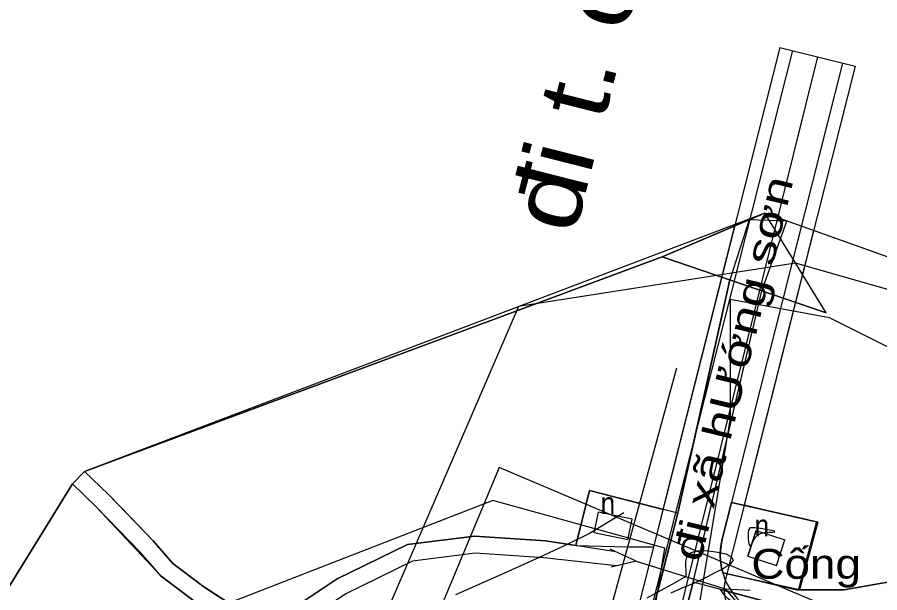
# Model space of a CAD drawing. Header units: metres. Extents: x 532950 to 537618, y 1849954 to 1853119.
# Drawn here: x 534318.6 to 534518.9, y 1852235.9 to 1852369.6 of the extents above; entities that cross this region are included whole.
import ezdxf

# ---------------------------------------------------------------- set-up
doc = ezdxf.new("R2010")
doc.units = ezdxf.units.M
doc.header["$LTSCALE"] = 3.1
for name, color, linetype, lineweight in [('11', 7, 'Continuous', 13), ('16', 7, 'Continuous', 13), ('4', 7, 'Continuous', 13), ('46', 7, 'Continuous', 13), ('48', 7, 'Continuous', 13), ('5', 7, 'Continuous', 13), ('50', 7, 'Continuous', 13), ('52', 7, 'Continuous', 13), ('53', 7, 'Continuous', 13), ('55', 7, 'Continuous', 13), ('58', 7, 'Continuous', 13), ('60', 7, 'Continuous', 13)]:
    doc.layers.add(name, color=color, linetype=linetype, lineweight=lineweight)

msp = doc.modelspace()

# ---------------------------------------------------------------- linework, layer by layer
at = {"layer": '11'}
msp.add_lwpolyline([(534504.42, 1852360.39), (534437.14, 1852089.4)], dxfattribs=at)
at = {"layer": '4'}
msp.add_lwpolyline([(534483.05, 1852239.07), (534482.88, 1852238.2), (534482.77, 1852237.32), (534482.75, 1852236.43), (534499.59, 1852231.92), (534512.09, 1852231.92), (534534.24, 1852234.29), (534533.02, 1852240.49), (534510.59, 1852236.55), (534500.25, 1852236.55), (534483.36, 1852240.3)], close=True, dxfattribs=at)
at = {"layer": '46'}
for points in [[(534468.58, 1852255.27), (534485.21, 1852321.12), (534468.36, 1852313.95), (534334.23, 1852264.06), (534339.82, 1852258.73), (534350.16, 1852247.96), (534354.77, 1852242.68), (534361.92, 1852237.31), (534367.76, 1852233.47), (534373.76, 1852229.71), (534378.36, 1852225.47), (534380.12, 1852230.59), (534392.91, 1852239.11), (534409.22, 1852247.12), (534424.82, 1852249.07), (534441.28, 1852247.98), (534448.33, 1852246.87), (534451.48, 1852259.68)], [(534503.51, 1852320.03), (534487.42, 1852256.34), (534504.47, 1852252.29), (534500.25, 1852236.55), (534510.59, 1852236.55), (534533.02, 1852240.49), (534551.04, 1852250.5), (534564.66, 1852262.91), (534583.49, 1852278.53), (534590.7, 1852288.94)]]:
    msp.add_lwpolyline(points, close=True, dxfattribs=at)
for points in [[(534843.9, 1852076.53), (534677.13, 1852156.33), (534676.46, 1852156.63), (534486.74, 1852232.56), (534485.91, 1852232.94), (534485.11, 1852233.39), (534484.35, 1852233.92), (534483.65, 1852234.52), (534483.01, 1852235.17), (534482.43, 1852235.89), (534481.92, 1852236.65), (534499.59, 1852231.92), (534512.09, 1852231.92), (534534.24, 1852234.29), (534535.46, 1852228.09), (534559.86, 1852232.88), (534578.29, 1852231.68), (534587.9, 1852241.29), (534595.51, 1852252.1), (534604.32, 1852265.72), (534610.33, 1852284.53), (534737.23, 1852248.01), (534741.15, 1852246.88), (535274.87, 1852093.21)], [(534130.25, 1851934.92), (534331.47, 1852261.17), (534336.99, 1852255.89), (534352.04, 1852239.73), (534359.62, 1852234.04)]]:
    msp.add_lwpolyline(points, dxfattribs=at)
at = {"layer": '48'}
msp.add_lwpolyline([(536135.62, 1851789.72), (535515.37, 1851926.72), (535258.5, 1851965.9), (535022.43, 1852017.88), (534680.95, 1852158.73), (534430.5, 1852265), (534355.97, 1852086.4), (534346.16, 1851984.65), (534462.32, 1851750.84), (534498.61, 1851623.52), (534531.7, 1851526.54), (534597.02, 1851432.26), (534785.89, 1851296.54), (534919.77, 1851224.01), (534977.2, 1851164.91), (535024.78, 1851103.67), (535103, 1851049.67), (535187.68, 1851009.38), (535275.9, 1851002), (535384.77, 1851022.15), (535615.71, 1851282.83), (535719.74, 1851373.89), (535864.1, 1851423.04), (536000.85, 1851463.59)], dxfattribs=at)
at = {"layer": '5'}
msp.add_lwpolyline([(534443.25, 1852146.86), (534463.79, 1852221.88), (534466.71, 1852232.55), (534468.99, 1852246.25), (534429.04, 1852257.3), (534365.39, 1852232.55), (534372.55, 1852228.11), (534377.82, 1852223.26), (534385.43, 1852212.62), (534390.49, 1852199.87), (534397.65, 1852185.67), (534401.25, 1852171.92), (534400.65, 1852167.83)], close=True, dxfattribs=at)
at = {"layer": '50'}
for points in [[(534448.33, 1852246.87), (534460.41, 1852246.54), (534466.39, 1852246.59), (534468.56, 1852255.2), (534451.48, 1852259.68)], [(534500.18, 1852253.3), (534484.46, 1852256.89), (534482.3, 1852248.35), (534482.04, 1852247.05), (534481.89, 1852245.74), (534481.85, 1852244.42), (534481.93, 1852243.1), (534482.13, 1852241.79), (534482.44, 1852240.5), (534500.25, 1852236.55), (534504.47, 1852252.29)]]:
    msp.add_lwpolyline(points, close=True, dxfattribs=at)
at = {"layer": '52'}
for p, q in [((534495.69, 1852362.59), (534513.14, 1852358.19)), ((534498.6, 1852361.86), (534428.98, 1852086.23)), ((534513.14, 1852358.19), (534483.05, 1852239.07))]:
    msp.add_line(p, q, dxfattribs=at)
msp.add_arc((534492.75, 1852236.62), 10, 165.8236, 248.187, dxfattribs=at)
at = {"layer": '53'}
for p, q in [((534495.69, 1852362.59), (534426.06, 1852086.94)), ((534510.23, 1852358.92), (534482.3, 1852248.35))]:
    msp.add_line(p, q, dxfattribs=at)
for points in [[(534468.56, 1852255.2), (534451.48, 1852259.68), (534448.33, 1852246.87), (534460.41, 1852246.54), (534466.39, 1852246.59)], [(534484.46, 1852256.89), (534504.21, 1852252.38), (534499.9, 1852236.41), (534482.44, 1852240.5), (534482.37, 1852240.77), (534482.3, 1852241.03), (534482.23, 1852241.3), (534482.17, 1852241.57), (534482.12, 1852241.83), (534482.07, 1852242.1), (534482.03, 1852242.37), (534481.99, 1852242.64), (534481.95, 1852242.92), (534481.92, 1852243.19), (534481.9, 1852243.46), (534481.88, 1852243.73), (534481.86, 1852244.01), (534481.85, 1852244.28), (534481.85, 1852244.55), (534481.85, 1852244.83), (534481.85, 1852245.1), (534481.86, 1852245.38), (534481.88, 1852245.65), (534481.9, 1852245.92), (534481.92, 1852246.19), (534481.95, 1852246.47), (534481.99, 1852246.74), (534482.03, 1852247.01), (534482.08, 1852247.28), (534482.13, 1852247.55), (534482.18, 1852247.82), (534482.24, 1852248.08), (534482.3, 1852248.35)]]:
    msp.add_lwpolyline(points, close=True, dxfattribs=at)
msp.add_arc((534496.85, 1852244.68), 15, 165.8236, 248.187, dxfattribs=at)
at = {"layer": '55'}
for p, q in [((534471.92, 1852254.07), (534484.07, 1852308.57)), ((534452.55, 1852249.84), (534453.55, 1852254.65)), ((534461.38, 1852253.02), (534453.55, 1852254.65)), ((534454.19, 1852185.33), (534471.92, 1852254.07)), ((534460.39, 1852248.22), (534461.38, 1852253.02)), ((534460.39, 1852248.22), (534461.38, 1852253.02)), ((534460.39, 1852248.22), (534452.55, 1852249.84)), ((534490.17, 1852250.36), (534488.23, 1852244.42)), ((534488.23, 1852244.42), (534490.17, 1852250.36)), ((534490.17, 1852250.36), (534496.82, 1852248.2)), ((534494.89, 1852242.25), (534496.82, 1852248.2)), ((534462.29, 1852243.24), (534456.32, 1852246.01)), ((534488.23, 1852244.42), (534494.89, 1852242.25)), ((534462.29, 1852243.24), (534456.49, 1852241.82)), ((534462.29, 1852243.24), (534482.96, 1852236.78)), ((534482.96, 1852236.78), (534488.81, 1852236.47))]:
    msp.add_line(p, q, dxfattribs=at)
for points in [[(534448.33, 1852246.87), (534441.28, 1852247.98), (534433.05, 1852248.53), (534424.82, 1852249.07), (534409.22, 1852247.12), (534392.91, 1852239.11), (534380.12, 1852230.59), (534378.36, 1852225.47), (534373.76, 1852229.71), (534367.76, 1852233.47), (534361.92, 1852237.31), (534354.77, 1852242.68), (534352.47, 1852245.32), (534350.16, 1852247.96), (534344.99, 1852253.34), (534339.82, 1852258.73), (534334.23, 1852264.06), (534468.36, 1852313.95), (534480.27, 1852319.01), (534488.54, 1852322.53), (534484.07, 1852308.57), (534478, 1852281.32), (534472, 1852254.38), (534451.48, 1852259.68)], [(534468.36, 1852313.95), (534506.44, 1852300.91), (534492.17, 1852324.08)], [(534468.36, 1852313.95), (534506.44, 1852300.91), (534468.36, 1852313.95), (534492.17, 1852324.08)], [(534435.03, 1852302.36), (534325.72, 1852049.19), (534353.84, 1851932.14), (534451.76, 1851760.49), (534494.46, 1851609.32), (534521.83, 1851454.43), (534874.06, 1851297.73), (534980.01, 1851227.29), (535025.25, 1851130.42), (535137.96, 1851046.53), (535351.9, 1851022.3), (535580.64, 1851242.44), (535635.18, 1851288.02), (535713.41, 1851370.26), (536002.4, 1851411.83), (536158.14, 1851571.22), (536125.75, 1851798.92), (536134.25, 1851845.92), (534499.31, 1852312.5)], [(534443.25, 1852146.86), (534463.79, 1852221.88), (534466.71, 1852232.55), (534468.99, 1852246.25), (534429.04, 1852257.3), (534365.39, 1852232.55), (534372.55, 1852228.11), (534377.82, 1852223.26), (534385.43, 1852212.62), (534390.49, 1852199.87), (534397.65, 1852185.67), (534401.25, 1852171.92), (534400.65, 1852167.83)], [(534443.25, 1852146.86), (534463.79, 1852221.88), (534466.71, 1852232.55), (534468.99, 1852246.25), (534429.04, 1852257.3), (534365.39, 1852232.55), (534372.55, 1852228.11), (534377.82, 1852223.26), (534385.43, 1852212.62), (534390.49, 1852199.87), (534397.65, 1852185.67), (534401.25, 1852171.92), (534400.65, 1852167.83)], [(534491.68, 1852250.75), (534490.7, 1852250.89), (534489.9, 1852250.97), (534489.3, 1852251), (534488.89, 1852250.96), (534488.62, 1852250.79), (534488.43, 1852250.43), (534488.32, 1852249.87), (534488.3, 1852249.11), (534488.35, 1852248.16), (534488.48, 1852247.31), (534488.65, 1852246.84), (534488.87, 1852246.77), (534489.14, 1852247.09), (534489.46, 1852247.8), (534489.89, 1852248.61), (534490.48, 1852249.24), (534491.22, 1852249.68), (534492.12, 1852249.93), (534493.18, 1852250), (534494.08, 1852250), (534494.5, 1852250.06), (534494.43, 1852250.17), (534493.88, 1852250.33), (534492.85, 1852250.54)]]:
    msp.add_lwpolyline(points, close=True, dxfattribs=at)
for points in [[(534455.82, 1852161.49), (534475.53, 1852238.36), (534480.21, 1852258.05), (534491.52, 1852306.02), (534497.3, 1852322.24), (534488.54, 1852322.53), (534484.07, 1852308.57), (534472, 1852254.38), (534468.41, 1852240.46), (534463.37, 1852220.92)], [(534522.35, 1852313.31), (534528.41, 1852289.71), (534527.82, 1852289.46), (534507.2, 1852299.78), (534484.17, 1852304), (534484.13, 1852304.01), (534484.17, 1852303.9), (534484.17, 1852276.47), (534476.49, 1852230.4), (534474.96, 1852224.81), (534452.52, 1852142.86), (534436.04, 1852064.58), (534435.63, 1852051.62), (534457.52, 1852069.79), (534487.97, 1852032.35), (534544.34, 1851981.3), (534563.6, 1852000.42), (534567.19, 1852003.98), (534661.54, 1852133.56), (534714.79, 1852214.08), (534737.23, 1852248.01)], [(534475.71, 1852239.05), (534481.6, 1852263.86), (534491.52, 1852306.02)], [(534436.64, 1852157.45), (534455.76, 1852229.59), (534471.8, 1852288.13)], [(534378.36, 1852225.47), (534373.76, 1852229.71), (534368.75, 1852232.82), (534361.92, 1852237.31), (534354.77, 1852242.68), (534350.16, 1852247.96), (534339.82, 1852258.73), (534334.23, 1852264.06)], [(534378.36, 1852225.47), (534373.76, 1852229.71), (534368.75, 1852232.82), (534361.92, 1852237.31), (534354.77, 1852242.68), (534350.16, 1852247.96), (534339.82, 1852258.73), (534334.23, 1852264.06)], [(534377.47, 1852220.3), (534376.31, 1852221.92), (534371.33, 1852226.51), (534366.59, 1852229.45), (534359.62, 1852234.04), (534352.04, 1852239.73), (534347.21, 1852245.25), (534336.99, 1852255.89), (534331.47, 1852261.17)], [(534377.47, 1852220.3), (534376.31, 1852221.92), (534371.33, 1852226.51), (534366.59, 1852229.45), (534359.62, 1852234.04), (534352.04, 1852239.73), (534347.21, 1852245.25), (534336.99, 1852255.89), (534331.47, 1852261.17)], [(534459.43, 1852254.46), (534451.49, 1852249.65), (534446.61, 1852247.24), (534439.8, 1852244.06), (534431.07, 1852240.12), (534420.4, 1852235.42)], [(534457.6, 1852245.41), (534441.28, 1852247.98), (534424.82, 1852249.07), (534409.22, 1852247.12), (534392.91, 1852239.11), (534380.12, 1852230.59), (534378.36, 1852225.47)], [(534457.6, 1852245.41), (534441.28, 1852247.98), (534424.82, 1852249.07), (534409.22, 1852247.12), (534392.91, 1852239.11), (534380.12, 1852230.59), (534378.36, 1852225.47)], [(534457.76, 1852242.13), (534440.89, 1852244), (534424.93, 1852245.06), (534410.38, 1852243.24), (534394.91, 1852235.64), (534383.46, 1852228.01), (534381.32, 1852221.77)], [(534457.76, 1852242.13), (534440.89, 1852244), (534424.93, 1852245.06), (534410.38, 1852243.24), (534394.91, 1852235.64), (534383.46, 1852228.01), (534381.32, 1852221.77)], [(534464.86, 1852234.7), (534468.12, 1852236.51), (534470.66, 1852237.92), (534472.47, 1852238.92), (534473.55, 1852239.52), (534473.92, 1852239.72), (534473.91, 1852239.86), (534473.91, 1852240.28), (534473.9, 1852240.96), (534473.89, 1852241.93), (534473.87, 1852243.17), (534474.14, 1852244.36), (534474.97, 1852245.18), (534476.37, 1852245.64), (534478.33, 1852245.72), (534480.85, 1852245.44), (534483.17, 1852244.91), (534484.49, 1852244.24), (534484.82, 1852243.45), (534484.16, 1852242.54), (534482.5, 1852241.49), (534480.57, 1852240.49), (534479.07, 1852239.71), (534477.99, 1852239.16), (534477.35, 1852238.82), (534477.14, 1852238.71), (534476.71, 1852238.53), (534475.45, 1852237.99), (534473.34, 1852237.08), (534470.38, 1852235.81)], [(534462.29, 1852243.24), (534482.96, 1852236.78), (534486.63, 1852232.53)], [(534475.71, 1852239.05), (534449.25, 1852135.87), (534432.98, 1852071.25), (534431.32, 1852055.01), (534436.77, 1852034.09), (534444.64, 1852021.81), (534459.88, 1852003.97)], [(534475.54, 1852238.36), (534449.25, 1852135.87), (534432.98, 1852071.25), (534431.32, 1852055.01), (534436.77, 1852034.09), (534444.64, 1852021.81), (534475.87, 1852047.21), (534487.97, 1852032.35), (534524.93, 1851998.87)], [(534534.22, 1852234.29), (534512.09, 1852231.92), (534499.59, 1852231.92), (534483.42, 1852236.25), (534475.54, 1852238.36), (534462.4, 1852187.12), (534449.25, 1852135.87), (534432.98, 1852071.25), (534431.32, 1852055.01), (534436.77, 1852034.09), (534444.64, 1852021.81), (534475.87, 1852047.21), (534487.97, 1852032.35)]]:
    msp.add_lwpolyline(points, dxfattribs=at)
at = {"layer": '58'}
msp.add_line((534482.75, 1852236.43), (534499.59, 1852231.92), dxfattribs=at)
for points in [[(533867.56, 1851553.31), (533871.83, 1851556.27), (533977.25, 1851648.42), (534130.25, 1851934.92), (534331.47, 1852261.17)], [(534331.47, 1852261.17), (534336.99, 1852255.89), (534352.04, 1852239.73), (534359.62, 1852234.04)]]:
    msp.add_lwpolyline(points, dxfattribs=at)
at = {"layer": '60'}
msp.add_lwpolyline([(536154.15, 1851837.6), (534610.33, 1852284.53), (534600.32, 1852290.54), (534590.7, 1852288.94), (534492.17, 1852324.08), (534334.23, 1852264.06), (534331.47, 1852261.17), (534130.25, 1851934.92), (533977.25, 1851648.42), (533635.8, 1851349.93), (533873.15, 1850873.11), (533992.13, 1850668.54), (534105.12, 1850436.64), (534145.62, 1850408.51), (534298.25, 1850375.42), (534676.75, 1850366.42), (535302.13, 1850496.65), (535596.71, 1850749.44), (535598.07, 1850750.64), (535665.25, 1850813.42), (535773.25, 1850864.92), (535903.25, 1850946.42)], dxfattribs=at)

# ---------------------------------------------------------------- texts
at = {"layer": '16', "width": 1.2}
msp.add_text('đi t. chênh vênh', height=16, rotation=75.732, dxfattribs=at).set_placement((534448.07, 1852318.77))
at = {"layer": '55', "width": 1.35}
msp.add_text('đi xã hƯớng sơn', height=6.705, rotation=76.337, dxfattribs=at).set_placement((534477.28, 1852242.8))
at = {"layer": '55'}
for s, height, width, p in [('n', 5.08, 0.9, (534454.06, 1852254.16)), ('n', 5.08, 0.9, (534489.81, 1852248.97)), ('Cống', 6.922, 1.15, (534489.07, 1852239.15))]:
    msp.add_text(s, height=height, dxfattribs=dict(at, width=width)).set_placement(p)

doc.saveas('drawing.dxf')
